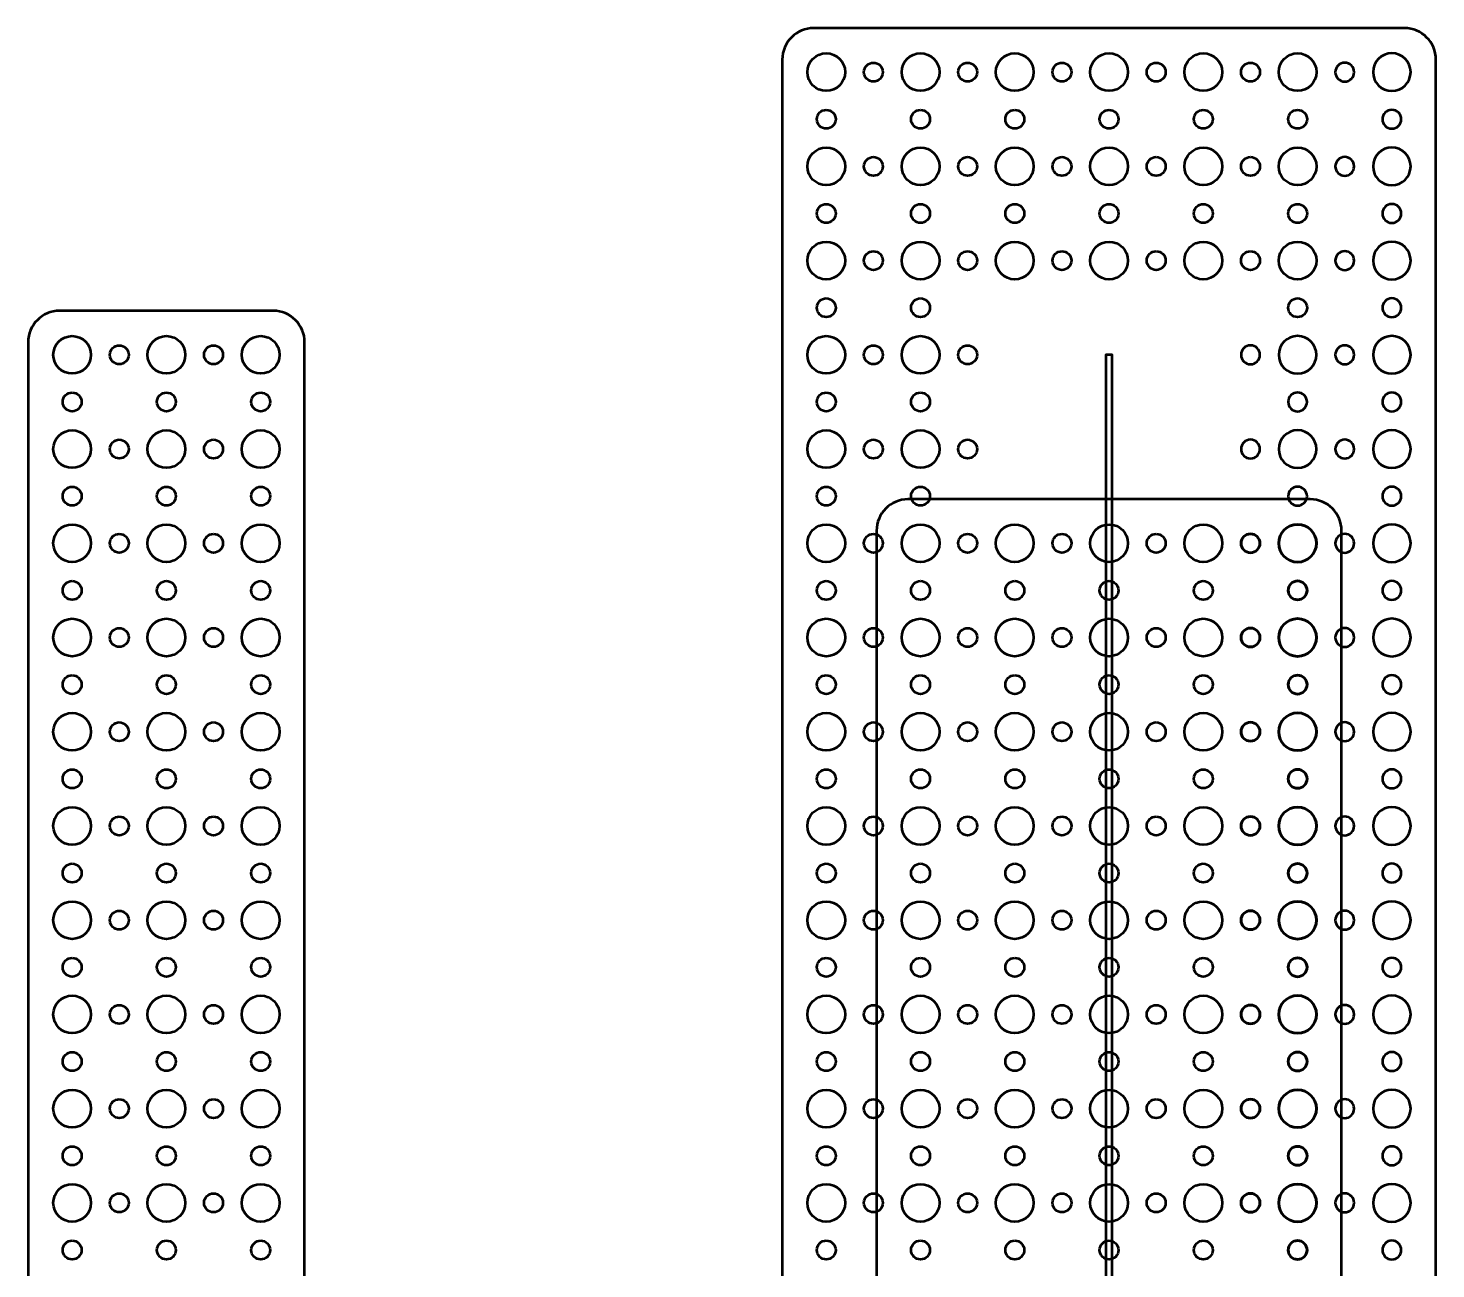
# Model space of a CAD drawing. Header units: centimetres. Extents: x -120 to 105, y -79 to 117.
# Drawn here: x -2.2 to 20.2, y -13.05 to 6.7 of the extents above; entities that cross this region are included whole.
import ezdxf

# ---------------------------------------------------------------- set-up
doc = ezdxf.new("R2010")
doc.units = ezdxf.units.CM
doc.header["$MEASUREMENT"] = 0
doc.layers.add('Layer 1', color=7, linetype='Continuous')

msp = doc.modelspace()

# ---------------------------------------------------------------- linework, layer by layer
at = {"layer": 'Layer 1', "lineweight": 53}
msp.add_lwpolyline([(14.95, -31.5001), (15.05, -31.5001), (15.05, 1.4999), (14.95, 1.4999), (14.95, -31.5001)], close=True, dxfattribs=at)
for centre, major_axis in [((10.50001, 5.99999), (0, 0.30001)), ((12.00001, 5.99999), (0, 0.30001)), ((13.50001, 5.99999), (0, 0.30001)), ((15.00001, 5.99999), (0, 0.30001)), ((16.50001, 5.99999), (0, 0.30001)), ((18.00001, 5.99999), (0, 0.30001)), ((11.25, 6), (0, 0.15)), ((12.75, 6), (0, 0.15)), ((14.25, 6), (0, 0.15)), ((15.75, 6), (0, 0.15)), ((17.25, 6), (0, 0.15)), ((10.5, 5.25), (0, 0.15)), ((12, 5.25), (0, 0.15)), ((13.5, 5.25), (0, 0.15)), ((15, 5.25), (0, 0.15)), ((16.5, 5.25), (0, 0.15)), ((18, 5.25), (0, 0.15)), ((10.50001, 4.49999), (0, 0.30001)), ((12.00001, 4.49999), (0, 0.30001)), ((13.50001, 4.49999), (0, 0.30001)), ((15.00001, 4.49999), (0, 0.30001)), ((16.50001, 4.49999), (0, 0.30001)), ((18.00001, 4.49999), (0, 0.30001)), ((11.25, 4.5), (0, 0.15)), ((12.75, 4.5), (0, 0.15)), ((14.25, 4.5), (0, 0.15)), ((15.75, 4.5), (0, 0.15)), ((17.25, 4.5), (0, 0.15)), ((10.5, 3.75), (0, 0.15)), ((12, 3.75), (0, 0.15)), ((13.5, 3.75), (0, 0.15)), ((15, 3.75), (0, 0.15)), ((16.5, 3.75), (0, 0.15)), ((18, 3.75), (0, 0.15)), ((10.50001, 2.99999), (0, 0.30001)), ((11.25, 3), (0, 0.15)), ((12.00001, 2.99999), (0, 0.30001)), ((12.75, 3), (0, 0.15)), ((13.50001, 2.99999), (0, 0.30001)), ((14.25, 3), (0, 0.15)), ((15.00001, 2.99999), (0, 0.30001)), ((15.75, 3), (0, 0.15)), ((16.50001, 2.99999), (0, 0.30001)), ((17.25, 3), (0, 0.15)), ((18.00001, 2.99999), (0, 0.30001)), ((10.5, 2.25), (0, 0.15)), ((12, 2.25), (0, 0.15)), ((18, 2.25), (0, 0.15)), ((-1.49999, 1.49999), (0, 0.30001)), ((0.00001, 1.49999), (0, 0.30001)), ((1.50001, 1.49999), (0, 0.30001)), ((10.50001, 1.49999), (0, 0.30001)), ((12.00001, 1.49999), (0, 0.30001)), ((-0.75, 1.5), (0, 0.15)), ((0.75, 1.5), (0, 0.15)), ((11.25, 1.5), (0, 0.15)), ((12.75, 1.5), (0, 0.15)), ((-1.5, 0.75), (0, 0.15)), ((0, 0.75), (0, 0.15)), ((1.5, 0.75), (0, 0.15)), ((10.5, 0.75), (0, 0.15)), ((12, 0.75), (0, 0.15)), ((-1.49999, -0.00001), (0, 0.30001)), ((0.00001, -0.00001), (0, 0.30001)), ((1.50001, -0.00001), (0, 0.30001)), ((10.50001, -0.00001), (0, 0.30001)), ((12.00001, -0.00001), (0, 0.30001)), ((-0.75, 0), (0, 0.15)), ((0.75, 0), (0, 0.15)), ((11.25, 0), (0, 0.15)), ((12.75, 0), (0, 0.15)), ((-1.5, -0.75), (0, 0.15)), ((0, -0.75), (0, 0.15)), ((1.5, -0.75), (0, 0.15)), ((10.5, -0.75), (0, 0.15)), ((12, -0.75), (0, 0.15)), ((-1.49999, -1.50001), (0, 0.30001)), ((0.00001, -1.50001), (0, 0.30001)), ((1.50001, -1.50001), (0, 0.30001)), ((10.50001, -1.50001), (0, 0.30001)), ((12.00001, -1.50001), (0, 0.30001)), ((-0.75, -1.5), (0, 0.15)), ((0.75, -1.5), (0, 0.15)), ((11.25, -1.5), (0, 0.15)), ((12.75, -1.5), (0, 0.15)), ((-1.5, -2.25), (0, 0.15)), ((0, -2.25), (0, 0.15)), ((1.5, -2.25), (0, 0.15)), ((10.5, -2.25), (0, 0.15)), ((12, -2.25), (0, 0.15)), ((-1.49999, -3.00001), (0, 0.30001)), ((-0.75, -3), (0, 0.15)), ((0.00001, -3.00001), (0, 0.30001)), ((0.75, -3), (0, 0.15)), ((1.50001, -3.00001), (0, 0.30001)), ((10.50001, -3.00001), (0, 0.30001)), ((11.25, -3), (0, 0.15)), ((12.00001, -3.00001), (0, 0.30001)), ((12.75, -3), (0, 0.15)), ((-1.5, -3.75), (0, 0.15)), ((0, -3.75), (0, 0.15)), ((1.5, -3.75), (0, 0.15)), ((10.5, -3.75), (0, 0.15)), ((12, -3.75), (0, 0.15)), ((-1.49999, -4.50001), (0, 0.30001)), ((0.00001, -4.50001), (0, 0.30001)), ((1.50001, -4.50001), (0, 0.30001)), ((10.50001, -4.50001), (0, 0.30001)), ((12.00001, -4.50001), (0, 0.30001)), ((-0.75, -4.5), (0, 0.15)), ((0.75, -4.5), (0, 0.15)), ((11.25, -4.5), (0, 0.15)), ((12.75, -4.5), (0, 0.15)), ((-1.5, -5.25), (0, 0.15)), ((0, -5.25), (0, 0.15)), ((1.5, -5.25), (0, 0.15)), ((10.5, -5.25), (0, 0.15)), ((12, -5.25), (0, 0.15)), ((-1.49999, -6.00001), (0, 0.30001)), ((0.00001, -6.00001), (0, 0.30001)), ((1.50001, -6.00001), (0, 0.30001)), ((10.50001, -6.00001), (0, 0.30001)), ((12.00001, -6.00001), (0, 0.30001)), ((-0.75, -6), (0, 0.15)), ((0.75, -6), (0, 0.15)), ((11.25, -6), (0, 0.15)), ((12.75, -6), (0, 0.15)), ((-1.5, -6.75), (0, 0.15)), ((0, -6.75), (0, 0.15)), ((1.5, -6.75), (0, 0.15)), ((10.5, -6.75), (0, 0.15)), ((12, -6.75), (0, 0.15)), ((-1.49999, -7.50001), (0, 0.30001)), ((-0.75, -7.5), (0, 0.15)), ((0.00001, -7.50001), (0, 0.30001)), ((0.75, -7.5), (0, 0.15)), ((1.50001, -7.50001), (0, 0.30001)), ((10.50001, -7.50001), (0, 0.30001)), ((11.25, -7.5), (0, 0.15)), ((12.00001, -7.50001), (0, 0.30001)), ((12.75, -7.5), (0, 0.15)), ((-1.5, -8.25), (0, 0.15)), ((0, -8.25), (0, 0.15)), ((1.5, -8.25), (0, 0.15)), ((10.5, -8.25), (0, 0.15)), ((12, -8.25), (0, 0.15)), ((-1.49999, -9.00001), (0, 0.30001)), ((0.00001, -9.00001), (0, 0.30001)), ((1.50001, -9.00001), (0, 0.30001)), ((10.50001, -9.00001), (0, 0.30001)), ((12.00001, -9.00001), (0, 0.30001)), ((-0.75, -9), (0, 0.15)), ((0.75, -9), (0, 0.15)), ((11.25, -9), (0, 0.15)), ((12.75, -9), (0, 0.15)), ((-1.5, -9.75), (0, 0.15)), ((0, -9.75), (0, 0.15)), ((1.5, -9.75), (0, 0.15)), ((10.5, -9.75), (0, 0.15)), ((12, -9.75), (0, 0.15)), ((-1.49999, -10.50001), (0, 0.30001)), ((0.00001, -10.50001), (0, 0.30001)), ((1.50001, -10.50001), (0, 0.30001)), ((10.50001, -10.50001), (0, 0.30001)), ((12.00001, -10.50001), (0, 0.30001)), ((-0.75, -10.5), (0, 0.15)), ((0.75, -10.5), (0, 0.15)), ((11.25, -10.5), (0, 0.15)), ((12.75, -10.5), (0, 0.15)), ((-1.5, -11.25), (0, 0.15)), ((0, -11.25), (0, 0.15)), ((1.5, -11.25), (0, 0.15)), ((10.5, -11.25), (0, 0.15)), ((12, -11.25), (0, 0.15)), ((-1.49999, -12.00001), (0, 0.30001)), ((-0.75, -12), (0, 0.15)), ((0.00001, -12.00001), (0, 0.30001)), ((0.75, -12), (0, 0.15)), ((1.50001, -12.00001), (0, 0.30001)), ((10.50001, -12.00001), (0, 0.30001)), ((11.25, -12), (0, 0.15)), ((12.00001, -12.00001), (0, 0.30001)), ((12.75, -12), (0, 0.15)), ((-1.5, -12.75), (0, 0.15)), ((0, -12.75), (0, 0.15)), ((1.5, -12.75), (0, 0.15)), ((10.5, -12.75), (0, 0.15)), ((12, -12.75), (0, 0.15))]:
    msp.add_ellipse(centre, major_axis=major_axis, ratio=1, dxfattribs=at)
at = {"layer": 'Layer 1', "color": 4, "lineweight": 53}
for centre, major_axis in [((12.00001, -1.50001), (0, 0.30001)), ((13.50001, -1.50001), (0, 0.30001)), ((15.00001, -1.50001), (0, 0.30001)), ((16.50001, -1.50001), (0, 0.30001)), ((18.00001, -1.50001), (0, 0.30001)), ((12.75, -1.5), (0, 0.15)), ((14.25, -1.5), (0, 0.15)), ((15.75, -1.5), (0, 0.15)), ((17.25, -1.5), (0, 0.15)), ((12, -2.25), (0, 0.15)), ((13.5, -2.25), (0, 0.15)), ((15, -2.25), (0, 0.15)), ((16.5, -2.25), (0, 0.15)), ((18, -2.25), (0, 0.15)), ((12.00001, -3.00001), (0, 0.30001)), ((12.75, -3), (0, 0.15)), ((13.50001, -3.00001), (0, 0.30001)), ((14.25, -3), (0, 0.15)), ((15.00001, -3.00001), (0, 0.30001)), ((15.75, -3), (0, 0.15)), ((16.50001, -3.00001), (0, 0.30001)), ((17.25, -3), (0, 0.15)), ((18.00001, -3.00001), (0, 0.30001)), ((12, -3.75), (0, 0.15)), ((13.5, -3.75), (0, 0.15)), ((15, -3.75), (0, 0.15)), ((16.5, -3.75), (0, 0.15)), ((18, -3.75), (0, 0.15)), ((12.00001, -4.50001), (0, 0.30001)), ((13.50001, -4.50001), (0, 0.30001)), ((15.00001, -4.50001), (0, 0.30001)), ((16.50001, -4.50001), (0, 0.30001)), ((18.00001, -4.50001), (0, 0.30001)), ((12.75, -4.5), (0, 0.15)), ((14.25, -4.5), (0, 0.15)), ((15.75, -4.5), (0, 0.15)), ((17.25, -4.5), (0, 0.15)), ((12, -5.25), (0, 0.15)), ((13.5, -5.25), (0, 0.15)), ((15, -5.25), (0, 0.15)), ((16.5, -5.25), (0, 0.15)), ((18, -5.25), (0, 0.15)), ((12.00001, -6.00001), (0, 0.30001)), ((13.50001, -6.00001), (0, 0.30001)), ((15.00001, -6.00001), (0, 0.30001)), ((16.50001, -6.00001), (0, 0.30001)), ((18.00001, -6.00001), (0, 0.30001)), ((12.75, -6), (0, 0.15)), ((14.25, -6), (0, 0.15)), ((15.75, -6), (0, 0.15)), ((17.25, -6), (0, 0.15)), ((12, -6.75), (0, 0.15)), ((13.5, -6.75), (0, 0.15)), ((15, -6.75), (0, 0.15)), ((16.5, -6.75), (0, 0.15)), ((18, -6.75), (0, 0.15)), ((12.00001, -7.50001), (0, 0.30001)), ((12.75, -7.5), (0, 0.15)), ((13.50001, -7.50001), (0, 0.30001)), ((14.25, -7.5), (0, 0.15)), ((15.00001, -7.50001), (0, 0.30001)), ((15.75, -7.5), (0, 0.15)), ((16.50001, -7.50001), (0, 0.30001)), ((17.25, -7.5), (0, 0.15)), ((18.00001, -7.50001), (0, 0.30001)), ((12, -8.25), (0, 0.15)), ((13.5, -8.25), (0, 0.15)), ((15, -8.25), (0, 0.15)), ((16.5, -8.25), (0, 0.15)), ((18, -8.25), (0, 0.15)), ((12.00001, -9.00001), (0, 0.30001)), ((13.50001, -9.00001), (0, 0.30001)), ((15.00001, -9.00001), (0, 0.30001)), ((16.50001, -9.00001), (0, 0.30001)), ((18.00001, -9.00001), (0, 0.30001)), ((12.75, -9), (0, 0.15)), ((14.25, -9), (0, 0.15)), ((15.75, -9), (0, 0.15)), ((17.25, -9), (0, 0.15)), ((12, -9.75), (0, 0.15)), ((13.5, -9.75), (0, 0.15)), ((15, -9.75), (0, 0.15)), ((16.5, -9.75), (0, 0.15)), ((18, -9.75), (0, 0.15)), ((12.00001, -10.50001), (0, 0.30001)), ((13.50001, -10.50001), (0, 0.30001)), ((15.00001, -10.50001), (0, 0.30001)), ((16.50001, -10.50001), (0, 0.30001)), ((18.00001, -10.50001), (0, 0.30001)), ((12.75, -10.5), (0, 0.15)), ((14.25, -10.5), (0, 0.15)), ((15.75, -10.5), (0, 0.15)), ((17.25, -10.5), (0, 0.15)), ((12, -11.25), (0, 0.15)), ((13.5, -11.25), (0, 0.15)), ((15, -11.25), (0, 0.15)), ((16.5, -11.25), (0, 0.15)), ((18, -11.25), (0, 0.15)), ((12.00001, -12.00001), (0, 0.30001)), ((12.75, -12), (0, 0.15)), ((13.50001, -12.00001), (0, 0.30001)), ((14.25, -12), (0, 0.15)), ((15.00001, -12.00001), (0, 0.30001)), ((15.75, -12), (0, 0.15)), ((16.50001, -12.00001), (0, 0.30001)), ((17.25, -12), (0, 0.15)), ((18.00001, -12.00001), (0, 0.30001)), ((12, -12.75), (0, 0.15)), ((13.5, -12.75), (0, 0.15)), ((15, -12.75), (0, 0.15)), ((16.5, -12.75), (0, 0.15)), ((18, -12.75), (0, 0.15))]:
    msp.add_ellipse(centre, major_axis=major_axis, ratio=1, dxfattribs=at)
at = {"layer": 'Layer 1', "lineweight": 53}
for points, knots in [([(9.8, -33.2), (9.8, -33.2), (9.8, 6.2), (9.8, 6.2), (9.8, 6.2), (9.8, 6.47614), (10.02386, 6.7), (10.3, 6.7), (10.3, 6.7), (10.3, 6.7), (19.7, 6.7), (19.7, 6.7), (19.7, 6.7), (19.97614, 6.7), (20.2, 6.47614), (20.2, 6.2), (20.2, 6.2), (20.2, 6.2), (20.2, -33.2), (20.2, -33.2), (20.2, -33.2), (20.2, -33.47614), (19.97614, -33.7), (19.7, -33.7), (19.7, -33.7), (19.7, -33.7), (10.3, -33.7), (10.3, -33.7), (10.3, -33.7), (10.02386, -33.7), (9.8, -33.47614), (9.8, -33.2)], [0, 0, 0, 0, 0.11111111, 0.11111111, 0.11111111, 0.11111111, 0.22222222, 0.22222222, 0.22222222, 0.22222222, 0.33333333, 0.33333333, 0.33333333, 0.33333333, 0.44444444, 0.44444444, 0.44444444, 0.44444444, 0.55555556, 0.55555556, 0.55555556, 0.55555556, 0.66666667, 0.66666667, 0.66666667, 0.66666667, 0.77777778, 0.77777778, 0.77777778, 0.77777778, 1, 1, 1, 1]), ([(19.5, 5.7), (19.33431, 5.7), (19.2, 5.83431), (19.2, 6), (19.2, 6), (19.2, 6.16569), (19.33431, 6.3), (19.5, 6.3), (19.5, 6.3), (19.66569, 6.3), (19.8, 6.16569), (19.8, 6), (19.8, 6), (19.8, 5.83431), (19.66569, 5.7), (19.5, 5.7)], [0, 0, 0, 0, 0.2, 0.2, 0.2, 0.2, 0.4, 0.4, 0.4, 0.4, 0.6, 0.6, 0.6, 0.6, 1, 1, 1, 1]), ([(18.75, 5.85), (18.66716, 5.85), (18.6, 5.91716), (18.6, 6), (18.6, 6), (18.6, 6.08284), (18.66716, 6.15), (18.75, 6.15), (18.75, 6.15), (18.83284, 6.15), (18.9, 6.08284), (18.9, 6), (18.9, 6), (18.9, 5.91716), (18.83284, 5.85), (18.75, 5.85)], [0, 0, 0, 0, 0.2, 0.2, 0.2, 0.2, 0.4, 0.4, 0.4, 0.4, 0.6, 0.6, 0.6, 0.6, 1, 1, 1, 1]), ([(19.5, 5.1), (19.41716, 5.1), (19.35, 5.16716), (19.35, 5.25), (19.35, 5.25), (19.35, 5.33284), (19.41716, 5.4), (19.5, 5.4), (19.5, 5.4), (19.58284, 5.4), (19.65, 5.33284), (19.65, 5.25), (19.65, 5.25), (19.65, 5.16716), (19.58284, 5.1), (19.5, 5.1)], [0, 0, 0, 0, 0.2, 0.2, 0.2, 0.2, 0.4, 0.4, 0.4, 0.4, 0.6, 0.6, 0.6, 0.6, 1, 1, 1, 1]), ([(19.5, 4.2), (19.33431, 4.2), (19.2, 4.33431), (19.2, 4.5), (19.2, 4.5), (19.2, 4.66569), (19.33431, 4.8), (19.5, 4.8), (19.5, 4.8), (19.66569, 4.8), (19.8, 4.66569), (19.8, 4.5), (19.8, 4.5), (19.8, 4.33431), (19.66569, 4.2), (19.5, 4.2)], [0, 0, 0, 0, 0.2, 0.2, 0.2, 0.2, 0.4, 0.4, 0.4, 0.4, 0.6, 0.6, 0.6, 0.6, 1, 1, 1, 1]), ([(18.75, 4.35), (18.66716, 4.35), (18.6, 4.41716), (18.6, 4.5), (18.6, 4.5), (18.6, 4.58284), (18.66716, 4.65), (18.75, 4.65), (18.75, 4.65), (18.83284, 4.65), (18.9, 4.58284), (18.9, 4.5), (18.9, 4.5), (18.9, 4.41716), (18.83284, 4.35), (18.75, 4.35)], [0, 0, 0, 0, 0.2, 0.2, 0.2, 0.2, 0.4, 0.4, 0.4, 0.4, 0.6, 0.6, 0.6, 0.6, 1, 1, 1, 1]), ([(19.5, 3.6), (19.41716, 3.6), (19.35, 3.66716), (19.35, 3.75), (19.35, 3.75), (19.35, 3.83284), (19.41716, 3.9), (19.5, 3.9), (19.5, 3.9), (19.58284, 3.9), (19.65, 3.83284), (19.65, 3.75), (19.65, 3.75), (19.65, 3.66716), (19.58284, 3.6), (19.5, 3.6)], [0, 0, 0, 0, 0.2, 0.2, 0.2, 0.2, 0.4, 0.4, 0.4, 0.4, 0.6, 0.6, 0.6, 0.6, 1, 1, 1, 1]), ([(18.75, 2.85), (18.66716, 2.85), (18.6, 2.91716), (18.6, 3), (18.6, 3), (18.6, 3.08284), (18.66716, 3.15), (18.75, 3.15), (18.75, 3.15), (18.83284, 3.15), (18.9, 3.08284), (18.9, 3), (18.9, 3), (18.9, 2.91716), (18.83284, 2.85), (18.75, 2.85)], [0, 0, 0, 0, 0.2, 0.2, 0.2, 0.2, 0.4, 0.4, 0.4, 0.4, 0.6, 0.6, 0.6, 0.6, 1, 1, 1, 1]), ([(19.5, 2.7), (19.33431, 2.7), (19.2, 2.83431), (19.2, 3), (19.2, 3), (19.2, 3.16569), (19.33431, 3.3), (19.5, 3.3), (19.5, 3.3), (19.66569, 3.3), (19.8, 3.16569), (19.8, 3), (19.8, 3), (19.8, 2.83431), (19.66569, 2.7), (19.5, 2.7)], [0, 0, 0, 0, 0.2, 0.2, 0.2, 0.2, 0.4, 0.4, 0.4, 0.4, 0.6, 0.6, 0.6, 0.6, 1, 1, 1, 1]), ([(19.5, 2.1), (19.41716, 2.1), (19.35, 2.16716), (19.35, 2.25), (19.35, 2.25), (19.35, 2.33284), (19.41716, 2.4), (19.5, 2.4), (19.5, 2.4), (19.58284, 2.4), (19.65, 2.33284), (19.65, 2.25), (19.65, 2.25), (19.65, 2.16716), (19.58284, 2.1), (19.5, 2.1)], [0, 0, 0, 0, 0.2, 0.2, 0.2, 0.2, 0.4, 0.4, 0.4, 0.4, 0.6, 0.6, 0.6, 0.6, 1, 1, 1, 1]), ([(-2.2, -31.7), (-2.2, -31.7), (-2.2, 1.7), (-2.2, 1.7), (-2.2, 1.7), (-2.2, 1.97614), (-1.97614, 2.2), (-1.7, 2.2), (-1.7, 2.2), (-1.7, 2.2), (1.7, 2.2), (1.7, 2.2), (1.7, 2.2), (1.97614, 2.2), (2.2, 1.97614), (2.2, 1.7), (2.2, 1.7), (2.2, 1.7), (2.2, -31.7), (2.2, -31.7), (2.2, -31.7), (2.2, -31.97614), (1.97614, -32.2), (1.7, -32.2), (1.7, -32.2), (1.7, -32.2), (-1.7, -32.2), (-1.7, -32.2), (-1.7, -32.2), (-1.97614, -32.2), (-2.2, -31.97614), (-2.2, -31.7)], [0, 0, 0, 0, 0.11111111, 0.11111111, 0.11111111, 0.11111111, 0.22222222, 0.22222222, 0.22222222, 0.22222222, 0.33333333, 0.33333333, 0.33333333, 0.33333333, 0.44444444, 0.44444444, 0.44444444, 0.44444444, 0.55555556, 0.55555556, 0.55555556, 0.55555556, 0.66666667, 0.66666667, 0.66666667, 0.66666667, 0.77777778, 0.77777778, 0.77777778, 0.77777778, 1, 1, 1, 1]), ([(18, 1.2), (17.83431, 1.2), (17.7, 1.33431), (17.7, 1.5), (17.7, 1.5), (17.7, 1.66569), (17.83431, 1.8), (18, 1.8), (18, 1.8), (18.16569, 1.8), (18.3, 1.66569), (18.3, 1.5), (18.3, 1.5), (18.3, 1.33431), (18.16569, 1.2), (18, 1.2)], [0, 0, 0, 0, 0.2, 0.2, 0.2, 0.2, 0.4, 0.4, 0.4, 0.4, 0.6, 0.6, 0.6, 0.6, 1, 1, 1, 1]), ([(19.5, 1.2), (19.33431, 1.2), (19.2, 1.33431), (19.2, 1.5), (19.2, 1.5), (19.2, 1.66569), (19.33431, 1.8), (19.5, 1.8), (19.5, 1.8), (19.66569, 1.8), (19.8, 1.66569), (19.8, 1.5), (19.8, 1.5), (19.8, 1.33431), (19.66569, 1.2), (19.5, 1.2)], [0, 0, 0, 0, 0.2, 0.2, 0.2, 0.2, 0.4, 0.4, 0.4, 0.4, 0.6, 0.6, 0.6, 0.6, 1, 1, 1, 1]), ([(17.25, 1.35), (17.16716, 1.35), (17.1, 1.41716), (17.1, 1.5), (17.1, 1.5), (17.1, 1.58284), (17.16716, 1.65), (17.25, 1.65), (17.25, 1.65), (17.33284, 1.65), (17.4, 1.58284), (17.4, 1.5), (17.4, 1.5), (17.4, 1.41716), (17.33284, 1.35), (17.25, 1.35)], [0, 0, 0, 0, 0.2, 0.2, 0.2, 0.2, 0.4, 0.4, 0.4, 0.4, 0.6, 0.6, 0.6, 0.6, 1, 1, 1, 1]), ([(18.75, 1.35), (18.66716, 1.35), (18.6, 1.41716), (18.6, 1.5), (18.6, 1.5), (18.6, 1.58284), (18.66716, 1.65), (18.75, 1.65), (18.75, 1.65), (18.83284, 1.65), (18.9, 1.58284), (18.9, 1.5), (18.9, 1.5), (18.9, 1.41716), (18.83284, 1.35), (18.75, 1.35)], [0, 0, 0, 0, 0.2, 0.2, 0.2, 0.2, 0.4, 0.4, 0.4, 0.4, 0.6, 0.6, 0.6, 0.6, 1, 1, 1, 1]), ([(18, 0.6), (17.91716, 0.6), (17.85, 0.66716), (17.85, 0.75), (17.85, 0.75), (17.85, 0.83284), (17.91716, 0.9), (18, 0.9), (18, 0.9), (18.08284, 0.9), (18.15, 0.83284), (18.15, 0.75), (18.15, 0.75), (18.15, 0.66716), (18.08284, 0.6), (18, 0.6)], [0, 0, 0, 0, 0.2, 0.2, 0.2, 0.2, 0.4, 0.4, 0.4, 0.4, 0.6, 0.6, 0.6, 0.6, 1, 1, 1, 1]), ([(19.5, 0.6), (19.41716, 0.6), (19.35, 0.66716), (19.35, 0.75), (19.35, 0.75), (19.35, 0.83284), (19.41716, 0.9), (19.5, 0.9), (19.5, 0.9), (19.58284, 0.9), (19.65, 0.83284), (19.65, 0.75), (19.65, 0.75), (19.65, 0.66716), (19.58284, 0.6), (19.5, 0.6)], [0, 0, 0, 0, 0.2, 0.2, 0.2, 0.2, 0.4, 0.4, 0.4, 0.4, 0.6, 0.6, 0.6, 0.6, 1, 1, 1, 1]), ([(18, -0.3), (17.83431, -0.3), (17.7, -0.16569), (17.7, 0), (17.7, 0), (17.7, 0.16569), (17.83431, 0.3), (18, 0.3), (18, 0.3), (18.16569, 0.3), (18.3, 0.16569), (18.3, 0), (18.3, 0), (18.3, -0.16569), (18.16569, -0.3), (18, -0.3)], [0, 0, 0, 0, 0.2, 0.2, 0.2, 0.2, 0.4, 0.4, 0.4, 0.4, 0.6, 0.6, 0.6, 0.6, 1, 1, 1, 1]), ([(19.5, -0.3), (19.33431, -0.3), (19.2, -0.16569), (19.2, 0), (19.2, 0), (19.2, 0.16569), (19.33431, 0.3), (19.5, 0.3), (19.5, 0.3), (19.66569, 0.3), (19.8, 0.16569), (19.8, 0), (19.8, 0), (19.8, -0.16569), (19.66569, -0.3), (19.5, -0.3)], [0, 0, 0, 0, 0.2, 0.2, 0.2, 0.2, 0.4, 0.4, 0.4, 0.4, 0.6, 0.6, 0.6, 0.6, 1, 1, 1, 1]), ([(17.25, -0.15), (17.16716, -0.15), (17.1, -0.08284), (17.1, 0), (17.1, 0), (17.1, 0.08284), (17.16716, 0.15), (17.25, 0.15), (17.25, 0.15), (17.33284, 0.15), (17.4, 0.08284), (17.4, 0), (17.4, 0), (17.4, -0.08284), (17.33284, -0.15), (17.25, -0.15)], [0, 0, 0, 0, 0.2, 0.2, 0.2, 0.2, 0.4, 0.4, 0.4, 0.4, 0.6, 0.6, 0.6, 0.6, 1, 1, 1, 1]), ([(18.75, -0.15), (18.66716, -0.15), (18.6, -0.08284), (18.6, 0), (18.6, 0), (18.6, 0.08284), (18.66716, 0.15), (18.75, 0.15), (18.75, 0.15), (18.83284, 0.15), (18.9, 0.08284), (18.9, 0), (18.9, 0), (18.9, -0.08284), (18.83284, -0.15), (18.75, -0.15)], [0, 0, 0, 0, 0.2, 0.2, 0.2, 0.2, 0.4, 0.4, 0.4, 0.4, 0.6, 0.6, 0.6, 0.6, 1, 1, 1, 1]), ([(18, -0.9), (17.91716, -0.9), (17.85, -0.83284), (17.85, -0.75), (17.85, -0.75), (17.85, -0.66716), (17.91716, -0.6), (18, -0.6), (18, -0.6), (18.08284, -0.6), (18.15, -0.66716), (18.15, -0.75), (18.15, -0.75), (18.15, -0.83284), (18.08284, -0.9), (18, -0.9)], [0, 0, 0, 0, 0.2, 0.2, 0.2, 0.2, 0.4, 0.4, 0.4, 0.4, 0.6, 0.6, 0.6, 0.6, 1, 1, 1, 1]), ([(19.5, -0.9), (19.41716, -0.9), (19.35, -0.83284), (19.35, -0.75), (19.35, -0.75), (19.35, -0.66716), (19.41716, -0.6), (19.5, -0.6), (19.5, -0.6), (19.58284, -0.6), (19.65, -0.66716), (19.65, -0.75), (19.65, -0.75), (19.65, -0.83284), (19.58284, -0.9), (19.5, -0.9)], [0, 0, 0, 0, 0.2, 0.2, 0.2, 0.2, 0.4, 0.4, 0.4, 0.4, 0.6, 0.6, 0.6, 0.6, 1, 1, 1, 1]), ([(18, -1.8), (17.83431, -1.8), (17.7, -1.66569), (17.7, -1.5), (17.7, -1.5), (17.7, -1.33431), (17.83431, -1.2), (18, -1.2), (18, -1.2), (18.16569, -1.2), (18.3, -1.33431), (18.3, -1.5), (18.3, -1.5), (18.3, -1.66569), (18.16569, -1.8), (18, -1.8)], [0, 0, 0, 0, 0.2, 0.2, 0.2, 0.2, 0.4, 0.4, 0.4, 0.4, 0.6, 0.6, 0.6, 0.6, 1, 1, 1, 1]), ([(19.5, -1.8), (19.33431, -1.8), (19.2, -1.66569), (19.2, -1.5), (19.2, -1.5), (19.2, -1.33431), (19.33431, -1.2), (19.5, -1.2), (19.5, -1.2), (19.66569, -1.2), (19.8, -1.33431), (19.8, -1.5), (19.8, -1.5), (19.8, -1.66569), (19.66569, -1.8), (19.5, -1.8)], [0, 0, 0, 0, 0.2, 0.2, 0.2, 0.2, 0.4, 0.4, 0.4, 0.4, 0.6, 0.6, 0.6, 0.6, 1, 1, 1, 1]), ([(17.25, -1.65), (17.16716, -1.65), (17.1, -1.58284), (17.1, -1.5), (17.1, -1.5), (17.1, -1.41716), (17.16716, -1.35), (17.25, -1.35), (17.25, -1.35), (17.33284, -1.35), (17.4, -1.41716), (17.4, -1.5), (17.4, -1.5), (17.4, -1.58284), (17.33284, -1.65), (17.25, -1.65)], [0, 0, 0, 0, 0.2, 0.2, 0.2, 0.2, 0.4, 0.4, 0.4, 0.4, 0.6, 0.6, 0.6, 0.6, 1, 1, 1, 1]), ([(18.75, -1.65), (18.66716, -1.65), (18.6, -1.58284), (18.6, -1.5), (18.6, -1.5), (18.6, -1.41716), (18.66716, -1.35), (18.75, -1.35), (18.75, -1.35), (18.83284, -1.35), (18.9, -1.41716), (18.9, -1.5), (18.9, -1.5), (18.9, -1.58284), (18.83284, -1.65), (18.75, -1.65)], [0, 0, 0, 0, 0.2, 0.2, 0.2, 0.2, 0.4, 0.4, 0.4, 0.4, 0.6, 0.6, 0.6, 0.6, 1, 1, 1, 1]), ([(18, -2.4), (17.91716, -2.4), (17.85, -2.33284), (17.85, -2.25), (17.85, -2.25), (17.85, -2.16716), (17.91716, -2.1), (18, -2.1), (18, -2.1), (18.08284, -2.1), (18.15, -2.16716), (18.15, -2.25), (18.15, -2.25), (18.15, -2.33284), (18.08284, -2.4), (18, -2.4)], [0, 0, 0, 0, 0.2, 0.2, 0.2, 0.2, 0.4, 0.4, 0.4, 0.4, 0.6, 0.6, 0.6, 0.6, 1, 1, 1, 1]), ([(19.5, -2.4), (19.41716, -2.4), (19.35, -2.33284), (19.35, -2.25), (19.35, -2.25), (19.35, -2.16716), (19.41716, -2.1), (19.5, -2.1), (19.5, -2.1), (19.58284, -2.1), (19.65, -2.16716), (19.65, -2.25), (19.65, -2.25), (19.65, -2.33284), (19.58284, -2.4), (19.5, -2.4)], [0, 0, 0, 0, 0.2, 0.2, 0.2, 0.2, 0.4, 0.4, 0.4, 0.4, 0.6, 0.6, 0.6, 0.6, 1, 1, 1, 1]), ([(17.25, -3.15), (17.16716, -3.15), (17.1, -3.08284), (17.1, -3), (17.1, -3), (17.1, -2.91716), (17.16716, -2.85), (17.25, -2.85), (17.25, -2.85), (17.33284, -2.85), (17.4, -2.91716), (17.4, -3), (17.4, -3), (17.4, -3.08284), (17.33284, -3.15), (17.25, -3.15)], [0, 0, 0, 0, 0.2, 0.2, 0.2, 0.2, 0.4, 0.4, 0.4, 0.4, 0.6, 0.6, 0.6, 0.6, 1, 1, 1, 1]), ([(18, -3.3), (17.83431, -3.3), (17.7, -3.16569), (17.7, -3), (17.7, -3), (17.7, -2.83431), (17.83431, -2.7), (18, -2.7), (18, -2.7), (18.16569, -2.7), (18.3, -2.83431), (18.3, -3), (18.3, -3), (18.3, -3.16569), (18.16569, -3.3), (18, -3.3)], [0, 0, 0, 0, 0.2, 0.2, 0.2, 0.2, 0.4, 0.4, 0.4, 0.4, 0.6, 0.6, 0.6, 0.6, 1, 1, 1, 1]), ([(18.75, -3.15), (18.66716, -3.15), (18.6, -3.08284), (18.6, -3), (18.6, -3), (18.6, -2.91716), (18.66716, -2.85), (18.75, -2.85), (18.75, -2.85), (18.83284, -2.85), (18.9, -2.91716), (18.9, -3), (18.9, -3), (18.9, -3.08284), (18.83284, -3.15), (18.75, -3.15)], [0, 0, 0, 0, 0.2, 0.2, 0.2, 0.2, 0.4, 0.4, 0.4, 0.4, 0.6, 0.6, 0.6, 0.6, 1, 1, 1, 1]), ([(19.5, -3.3), (19.33431, -3.3), (19.2, -3.16569), (19.2, -3), (19.2, -3), (19.2, -2.83431), (19.33431, -2.7), (19.5, -2.7), (19.5, -2.7), (19.66569, -2.7), (19.8, -2.83431), (19.8, -3), (19.8, -3), (19.8, -3.16569), (19.66569, -3.3), (19.5, -3.3)], [0, 0, 0, 0, 0.2, 0.2, 0.2, 0.2, 0.4, 0.4, 0.4, 0.4, 0.6, 0.6, 0.6, 0.6, 1, 1, 1, 1]), ([(18, -3.9), (17.91716, -3.9), (17.85, -3.83284), (17.85, -3.75), (17.85, -3.75), (17.85, -3.66716), (17.91716, -3.6), (18, -3.6), (18, -3.6), (18.08284, -3.6), (18.15, -3.66716), (18.15, -3.75), (18.15, -3.75), (18.15, -3.83284), (18.08284, -3.9), (18, -3.9)], [0, 0, 0, 0, 0.2, 0.2, 0.2, 0.2, 0.4, 0.4, 0.4, 0.4, 0.6, 0.6, 0.6, 0.6, 1, 1, 1, 1]), ([(19.5, -3.9), (19.41716, -3.9), (19.35, -3.83284), (19.35, -3.75), (19.35, -3.75), (19.35, -3.66716), (19.41716, -3.6), (19.5, -3.6), (19.5, -3.6), (19.58284, -3.6), (19.65, -3.66716), (19.65, -3.75), (19.65, -3.75), (19.65, -3.83284), (19.58284, -3.9), (19.5, -3.9)], [0, 0, 0, 0, 0.2, 0.2, 0.2, 0.2, 0.4, 0.4, 0.4, 0.4, 0.6, 0.6, 0.6, 0.6, 1, 1, 1, 1]), ([(18, -4.8), (17.83431, -4.8), (17.7, -4.66569), (17.7, -4.5), (17.7, -4.5), (17.7, -4.33431), (17.83431, -4.2), (18, -4.2), (18, -4.2), (18.16569, -4.2), (18.3, -4.33431), (18.3, -4.5), (18.3, -4.5), (18.3, -4.66569), (18.16569, -4.8), (18, -4.8)], [0, 0, 0, 0, 0.2, 0.2, 0.2, 0.2, 0.4, 0.4, 0.4, 0.4, 0.6, 0.6, 0.6, 0.6, 1, 1, 1, 1]), ([(19.5, -4.8), (19.33431, -4.8), (19.2, -4.66569), (19.2, -4.5), (19.2, -4.5), (19.2, -4.33431), (19.33431, -4.2), (19.5, -4.2), (19.5, -4.2), (19.66569, -4.2), (19.8, -4.33431), (19.8, -4.5), (19.8, -4.5), (19.8, -4.66569), (19.66569, -4.8), (19.5, -4.8)], [0, 0, 0, 0, 0.2, 0.2, 0.2, 0.2, 0.4, 0.4, 0.4, 0.4, 0.6, 0.6, 0.6, 0.6, 1, 1, 1, 1]), ([(17.25, -4.65), (17.16716, -4.65), (17.1, -4.58284), (17.1, -4.5), (17.1, -4.5), (17.1, -4.41716), (17.16716, -4.35), (17.25, -4.35), (17.25, -4.35), (17.33284, -4.35), (17.4, -4.41716), (17.4, -4.5), (17.4, -4.5), (17.4, -4.58284), (17.33284, -4.65), (17.25, -4.65)], [0, 0, 0, 0, 0.2, 0.2, 0.2, 0.2, 0.4, 0.4, 0.4, 0.4, 0.6, 0.6, 0.6, 0.6, 1, 1, 1, 1]), ([(18.75, -4.65), (18.66716, -4.65), (18.6, -4.58284), (18.6, -4.5), (18.6, -4.5), (18.6, -4.41716), (18.66716, -4.35), (18.75, -4.35), (18.75, -4.35), (18.83284, -4.35), (18.9, -4.41716), (18.9, -4.5), (18.9, -4.5), (18.9, -4.58284), (18.83284, -4.65), (18.75, -4.65)], [0, 0, 0, 0, 0.2, 0.2, 0.2, 0.2, 0.4, 0.4, 0.4, 0.4, 0.6, 0.6, 0.6, 0.6, 1, 1, 1, 1]), ([(18, -5.4), (17.91716, -5.4), (17.85, -5.33284), (17.85, -5.25), (17.85, -5.25), (17.85, -5.16716), (17.91716, -5.1), (18, -5.1), (18, -5.1), (18.08284, -5.1), (18.15, -5.16716), (18.15, -5.25), (18.15, -5.25), (18.15, -5.33284), (18.08284, -5.4), (18, -5.4)], [0, 0, 0, 0, 0.2, 0.2, 0.2, 0.2, 0.4, 0.4, 0.4, 0.4, 0.6, 0.6, 0.6, 0.6, 1, 1, 1, 1]), ([(19.5, -5.4), (19.41716, -5.4), (19.35, -5.33284), (19.35, -5.25), (19.35, -5.25), (19.35, -5.16716), (19.41716, -5.1), (19.5, -5.1), (19.5, -5.1), (19.58284, -5.1), (19.65, -5.16716), (19.65, -5.25), (19.65, -5.25), (19.65, -5.33284), (19.58284, -5.4), (19.5, -5.4)], [0, 0, 0, 0, 0.2, 0.2, 0.2, 0.2, 0.4, 0.4, 0.4, 0.4, 0.6, 0.6, 0.6, 0.6, 1, 1, 1, 1]), ([(18, -6.3), (17.83431, -6.3), (17.7, -6.16569), (17.7, -6), (17.7, -6), (17.7, -5.83431), (17.83431, -5.7), (18, -5.7), (18, -5.7), (18.16569, -5.7), (18.3, -5.83431), (18.3, -6), (18.3, -6), (18.3, -6.16569), (18.16569, -6.3), (18, -6.3)], [0, 0, 0, 0, 0.2, 0.2, 0.2, 0.2, 0.4, 0.4, 0.4, 0.4, 0.6, 0.6, 0.6, 0.6, 1, 1, 1, 1]), ([(19.5, -6.3), (19.33431, -6.3), (19.2, -6.16569), (19.2, -6), (19.2, -6), (19.2, -5.83431), (19.33431, -5.7), (19.5, -5.7), (19.5, -5.7), (19.66569, -5.7), (19.8, -5.83431), (19.8, -6), (19.8, -6), (19.8, -6.16569), (19.66569, -6.3), (19.5, -6.3)], [0, 0, 0, 0, 0.2, 0.2, 0.2, 0.2, 0.4, 0.4, 0.4, 0.4, 0.6, 0.6, 0.6, 0.6, 1, 1, 1, 1]), ([(17.25, -6.15), (17.16716, -6.15), (17.1, -6.08284), (17.1, -6), (17.1, -6), (17.1, -5.91716), (17.16716, -5.85), (17.25, -5.85), (17.25, -5.85), (17.33284, -5.85), (17.4, -5.91716), (17.4, -6), (17.4, -6), (17.4, -6.08284), (17.33284, -6.15), (17.25, -6.15)], [0, 0, 0, 0, 0.2, 0.2, 0.2, 0.2, 0.4, 0.4, 0.4, 0.4, 0.6, 0.6, 0.6, 0.6, 1, 1, 1, 1]), ([(18.75, -6.15), (18.66716, -6.15), (18.6, -6.08284), (18.6, -6), (18.6, -6), (18.6, -5.91716), (18.66716, -5.85), (18.75, -5.85), (18.75, -5.85), (18.83284, -5.85), (18.9, -5.91716), (18.9, -6), (18.9, -6), (18.9, -6.08284), (18.83284, -6.15), (18.75, -6.15)], [0, 0, 0, 0, 0.2, 0.2, 0.2, 0.2, 0.4, 0.4, 0.4, 0.4, 0.6, 0.6, 0.6, 0.6, 1, 1, 1, 1]), ([(18, -6.9), (17.91716, -6.9), (17.85, -6.83284), (17.85, -6.75), (17.85, -6.75), (17.85, -6.66716), (17.91716, -6.6), (18, -6.6), (18, -6.6), (18.08284, -6.6), (18.15, -6.66716), (18.15, -6.75), (18.15, -6.75), (18.15, -6.83284), (18.08284, -6.9), (18, -6.9)], [0, 0, 0, 0, 0.2, 0.2, 0.2, 0.2, 0.4, 0.4, 0.4, 0.4, 0.6, 0.6, 0.6, 0.6, 1, 1, 1, 1]), ([(19.5, -6.9), (19.41716, -6.9), (19.35, -6.83284), (19.35, -6.75), (19.35, -6.75), (19.35, -6.66716), (19.41716, -6.6), (19.5, -6.6), (19.5, -6.6), (19.58284, -6.6), (19.65, -6.66716), (19.65, -6.75), (19.65, -6.75), (19.65, -6.83284), (19.58284, -6.9), (19.5, -6.9)], [0, 0, 0, 0, 0.2, 0.2, 0.2, 0.2, 0.4, 0.4, 0.4, 0.4, 0.6, 0.6, 0.6, 0.6, 1, 1, 1, 1]), ([(17.25, -7.65), (17.16716, -7.65), (17.1, -7.58284), (17.1, -7.5), (17.1, -7.5), (17.1, -7.41716), (17.16716, -7.35), (17.25, -7.35), (17.25, -7.35), (17.33284, -7.35), (17.4, -7.41716), (17.4, -7.5), (17.4, -7.5), (17.4, -7.58284), (17.33284, -7.65), (17.25, -7.65)], [0, 0, 0, 0, 0.2, 0.2, 0.2, 0.2, 0.4, 0.4, 0.4, 0.4, 0.6, 0.6, 0.6, 0.6, 1, 1, 1, 1]), ([(18, -7.8), (17.83431, -7.8), (17.7, -7.66569), (17.7, -7.5), (17.7, -7.5), (17.7, -7.33431), (17.83431, -7.2), (18, -7.2), (18, -7.2), (18.16569, -7.2), (18.3, -7.33431), (18.3, -7.5), (18.3, -7.5), (18.3, -7.66569), (18.16569, -7.8), (18, -7.8)], [0, 0, 0, 0, 0.2, 0.2, 0.2, 0.2, 0.4, 0.4, 0.4, 0.4, 0.6, 0.6, 0.6, 0.6, 1, 1, 1, 1]), ([(18.75, -7.65), (18.66716, -7.65), (18.6, -7.58284), (18.6, -7.5), (18.6, -7.5), (18.6, -7.41716), (18.66716, -7.35), (18.75, -7.35), (18.75, -7.35), (18.83284, -7.35), (18.9, -7.41716), (18.9, -7.5), (18.9, -7.5), (18.9, -7.58284), (18.83284, -7.65), (18.75, -7.65)], [0, 0, 0, 0, 0.2, 0.2, 0.2, 0.2, 0.4, 0.4, 0.4, 0.4, 0.6, 0.6, 0.6, 0.6, 1, 1, 1, 1]), ([(19.5, -7.8), (19.33431, -7.8), (19.2, -7.66569), (19.2, -7.5), (19.2, -7.5), (19.2, -7.33431), (19.33431, -7.2), (19.5, -7.2), (19.5, -7.2), (19.66569, -7.2), (19.8, -7.33431), (19.8, -7.5), (19.8, -7.5), (19.8, -7.66569), (19.66569, -7.8), (19.5, -7.8)], [0, 0, 0, 0, 0.2, 0.2, 0.2, 0.2, 0.4, 0.4, 0.4, 0.4, 0.6, 0.6, 0.6, 0.6, 1, 1, 1, 1]), ([(18, -8.4), (17.91716, -8.4), (17.85, -8.33284), (17.85, -8.25), (17.85, -8.25), (17.85, -8.16716), (17.91716, -8.1), (18, -8.1), (18, -8.1), (18.08284, -8.1), (18.15, -8.16716), (18.15, -8.25), (18.15, -8.25), (18.15, -8.33284), (18.08284, -8.4), (18, -8.4)], [0, 0, 0, 0, 0.2, 0.2, 0.2, 0.2, 0.4, 0.4, 0.4, 0.4, 0.6, 0.6, 0.6, 0.6, 1, 1, 1, 1]), ([(19.5, -8.4), (19.41716, -8.4), (19.35, -8.33284), (19.35, -8.25), (19.35, -8.25), (19.35, -8.16716), (19.41716, -8.1), (19.5, -8.1), (19.5, -8.1), (19.58284, -8.1), (19.65, -8.16716), (19.65, -8.25), (19.65, -8.25), (19.65, -8.33284), (19.58284, -8.4), (19.5, -8.4)], [0, 0, 0, 0, 0.2, 0.2, 0.2, 0.2, 0.4, 0.4, 0.4, 0.4, 0.6, 0.6, 0.6, 0.6, 1, 1, 1, 1]), ([(18, -9.3), (17.83431, -9.3), (17.7, -9.16569), (17.7, -9), (17.7, -9), (17.7, -8.83431), (17.83431, -8.7), (18, -8.7), (18, -8.7), (18.16569, -8.7), (18.3, -8.83431), (18.3, -9), (18.3, -9), (18.3, -9.16569), (18.16569, -9.3), (18, -9.3)], [0, 0, 0, 0, 0.2, 0.2, 0.2, 0.2, 0.4, 0.4, 0.4, 0.4, 0.6, 0.6, 0.6, 0.6, 1, 1, 1, 1]), ([(19.5, -9.3), (19.33431, -9.3), (19.2, -9.16569), (19.2, -9), (19.2, -9), (19.2, -8.83431), (19.33431, -8.7), (19.5, -8.7), (19.5, -8.7), (19.66569, -8.7), (19.8, -8.83431), (19.8, -9), (19.8, -9), (19.8, -9.16569), (19.66569, -9.3), (19.5, -9.3)], [0, 0, 0, 0, 0.2, 0.2, 0.2, 0.2, 0.4, 0.4, 0.4, 0.4, 0.6, 0.6, 0.6, 0.6, 1, 1, 1, 1]), ([(17.25, -9.15), (17.16716, -9.15), (17.1, -9.08284), (17.1, -9), (17.1, -9), (17.1, -8.91716), (17.16716, -8.85), (17.25, -8.85), (17.25, -8.85), (17.33284, -8.85), (17.4, -8.91716), (17.4, -9), (17.4, -9), (17.4, -9.08284), (17.33284, -9.15), (17.25, -9.15)], [0, 0, 0, 0, 0.2, 0.2, 0.2, 0.2, 0.4, 0.4, 0.4, 0.4, 0.6, 0.6, 0.6, 0.6, 1, 1, 1, 1]), ([(18.75, -9.15), (18.66716, -9.15), (18.6, -9.08284), (18.6, -9), (18.6, -9), (18.6, -8.91716), (18.66716, -8.85), (18.75, -8.85), (18.75, -8.85), (18.83284, -8.85), (18.9, -8.91716), (18.9, -9), (18.9, -9), (18.9, -9.08284), (18.83284, -9.15), (18.75, -9.15)], [0, 0, 0, 0, 0.2, 0.2, 0.2, 0.2, 0.4, 0.4, 0.4, 0.4, 0.6, 0.6, 0.6, 0.6, 1, 1, 1, 1]), ([(18, -9.9), (17.91716, -9.9), (17.85, -9.83284), (17.85, -9.75), (17.85, -9.75), (17.85, -9.66716), (17.91716, -9.6), (18, -9.6), (18, -9.6), (18.08284, -9.6), (18.15, -9.66716), (18.15, -9.75), (18.15, -9.75), (18.15, -9.83284), (18.08284, -9.9), (18, -9.9)], [0, 0, 0, 0, 0.2, 0.2, 0.2, 0.2, 0.4, 0.4, 0.4, 0.4, 0.6, 0.6, 0.6, 0.6, 1, 1, 1, 1]), ([(19.5, -9.9), (19.41716, -9.9), (19.35, -9.83284), (19.35, -9.75), (19.35, -9.75), (19.35, -9.66716), (19.41716, -9.6), (19.5, -9.6), (19.5, -9.6), (19.58284, -9.6), (19.65, -9.66716), (19.65, -9.75), (19.65, -9.75), (19.65, -9.83284), (19.58284, -9.9), (19.5, -9.9)], [0, 0, 0, 0, 0.2, 0.2, 0.2, 0.2, 0.4, 0.4, 0.4, 0.4, 0.6, 0.6, 0.6, 0.6, 1, 1, 1, 1]), ([(18, -10.8), (17.83431, -10.8), (17.7, -10.66569), (17.7, -10.5), (17.7, -10.5), (17.7, -10.33431), (17.83431, -10.2), (18, -10.2), (18, -10.2), (18.16569, -10.2), (18.3, -10.33431), (18.3, -10.5), (18.3, -10.5), (18.3, -10.66569), (18.16569, -10.8), (18, -10.8)], [0, 0, 0, 0, 0.2, 0.2, 0.2, 0.2, 0.4, 0.4, 0.4, 0.4, 0.6, 0.6, 0.6, 0.6, 1, 1, 1, 1]), ([(19.5, -10.8), (19.33431, -10.8), (19.2, -10.66569), (19.2, -10.5), (19.2, -10.5), (19.2, -10.33431), (19.33431, -10.2), (19.5, -10.2), (19.5, -10.2), (19.66569, -10.2), (19.8, -10.33431), (19.8, -10.5), (19.8, -10.5), (19.8, -10.66569), (19.66569, -10.8), (19.5, -10.8)], [0, 0, 0, 0, 0.2, 0.2, 0.2, 0.2, 0.4, 0.4, 0.4, 0.4, 0.6, 0.6, 0.6, 0.6, 1, 1, 1, 1]), ([(17.25, -10.65), (17.16716, -10.65), (17.1, -10.58284), (17.1, -10.5), (17.1, -10.5), (17.1, -10.41716), (17.16716, -10.35), (17.25, -10.35), (17.25, -10.35), (17.33284, -10.35), (17.4, -10.41716), (17.4, -10.5), (17.4, -10.5), (17.4, -10.58284), (17.33284, -10.65), (17.25, -10.65)], [0, 0, 0, 0, 0.2, 0.2, 0.2, 0.2, 0.4, 0.4, 0.4, 0.4, 0.6, 0.6, 0.6, 0.6, 1, 1, 1, 1]), ([(18.75, -10.65), (18.66716, -10.65), (18.6, -10.58284), (18.6, -10.5), (18.6, -10.5), (18.6, -10.41716), (18.66716, -10.35), (18.75, -10.35), (18.75, -10.35), (18.83284, -10.35), (18.9, -10.41716), (18.9, -10.5), (18.9, -10.5), (18.9, -10.58284), (18.83284, -10.65), (18.75, -10.65)], [0, 0, 0, 0, 0.2, 0.2, 0.2, 0.2, 0.4, 0.4, 0.4, 0.4, 0.6, 0.6, 0.6, 0.6, 1, 1, 1, 1]), ([(18, -11.4), (17.91716, -11.4), (17.85, -11.33284), (17.85, -11.25), (17.85, -11.25), (17.85, -11.16716), (17.91716, -11.1), (18, -11.1), (18, -11.1), (18.08284, -11.1), (18.15, -11.16716), (18.15, -11.25), (18.15, -11.25), (18.15, -11.33284), (18.08284, -11.4), (18, -11.4)], [0, 0, 0, 0, 0.2, 0.2, 0.2, 0.2, 0.4, 0.4, 0.4, 0.4, 0.6, 0.6, 0.6, 0.6, 1, 1, 1, 1]), ([(19.5, -11.4), (19.41716, -11.4), (19.35, -11.33284), (19.35, -11.25), (19.35, -11.25), (19.35, -11.16716), (19.41716, -11.1), (19.5, -11.1), (19.5, -11.1), (19.58284, -11.1), (19.65, -11.16716), (19.65, -11.25), (19.65, -11.25), (19.65, -11.33284), (19.58284, -11.4), (19.5, -11.4)], [0, 0, 0, 0, 0.2, 0.2, 0.2, 0.2, 0.4, 0.4, 0.4, 0.4, 0.6, 0.6, 0.6, 0.6, 1, 1, 1, 1]), ([(17.25, -12.15), (17.16716, -12.15), (17.1, -12.08284), (17.1, -12), (17.1, -12), (17.1, -11.91716), (17.16716, -11.85), (17.25, -11.85), (17.25, -11.85), (17.33284, -11.85), (17.4, -11.91716), (17.4, -12), (17.4, -12), (17.4, -12.08284), (17.33284, -12.15), (17.25, -12.15)], [0, 0, 0, 0, 0.2, 0.2, 0.2, 0.2, 0.4, 0.4, 0.4, 0.4, 0.6, 0.6, 0.6, 0.6, 1, 1, 1, 1]), ([(18, -12.3), (17.83431, -12.3), (17.7, -12.16569), (17.7, -12), (17.7, -12), (17.7, -11.83431), (17.83431, -11.7), (18, -11.7), (18, -11.7), (18.16569, -11.7), (18.3, -11.83431), (18.3, -12), (18.3, -12), (18.3, -12.16569), (18.16569, -12.3), (18, -12.3)], [0, 0, 0, 0, 0.2, 0.2, 0.2, 0.2, 0.4, 0.4, 0.4, 0.4, 0.6, 0.6, 0.6, 0.6, 1, 1, 1, 1]), ([(18.75, -12.15), (18.66716, -12.15), (18.6, -12.08284), (18.6, -12), (18.6, -12), (18.6, -11.91716), (18.66716, -11.85), (18.75, -11.85), (18.75, -11.85), (18.83284, -11.85), (18.9, -11.91716), (18.9, -12), (18.9, -12), (18.9, -12.08284), (18.83284, -12.15), (18.75, -12.15)], [0, 0, 0, 0, 0.2, 0.2, 0.2, 0.2, 0.4, 0.4, 0.4, 0.4, 0.6, 0.6, 0.6, 0.6, 1, 1, 1, 1]), ([(19.5, -12.3), (19.33431, -12.3), (19.2, -12.16569), (19.2, -12), (19.2, -12), (19.2, -11.83431), (19.33431, -11.7), (19.5, -11.7), (19.5, -11.7), (19.66569, -11.7), (19.8, -11.83431), (19.8, -12), (19.8, -12), (19.8, -12.16569), (19.66569, -12.3), (19.5, -12.3)], [0, 0, 0, 0, 0.2, 0.2, 0.2, 0.2, 0.4, 0.4, 0.4, 0.4, 0.6, 0.6, 0.6, 0.6, 1, 1, 1, 1]), ([(18, -12.9), (17.91716, -12.9), (17.85, -12.83284), (17.85, -12.75), (17.85, -12.75), (17.85, -12.66716), (17.91716, -12.6), (18, -12.6), (18, -12.6), (18.08284, -12.6), (18.15, -12.66716), (18.15, -12.75), (18.15, -12.75), (18.15, -12.83284), (18.08284, -12.9), (18, -12.9)], [0, 0, 0, 0, 0.2, 0.2, 0.2, 0.2, 0.4, 0.4, 0.4, 0.4, 0.6, 0.6, 0.6, 0.6, 1, 1, 1, 1]), ([(19.5, -12.9), (19.41716, -12.9), (19.35, -12.83284), (19.35, -12.75), (19.35, -12.75), (19.35, -12.66716), (19.41716, -12.6), (19.5, -12.6), (19.5, -12.6), (19.58284, -12.6), (19.65, -12.66716), (19.65, -12.75), (19.65, -12.75), (19.65, -12.83284), (19.58284, -12.9), (19.5, -12.9)], [0, 0, 0, 0, 0.2, 0.2, 0.2, 0.2, 0.4, 0.4, 0.4, 0.4, 0.6, 0.6, 0.6, 0.6, 1, 1, 1, 1])]:
    msp.add_open_spline(points, degree=3, knots=knots, dxfattribs=at)
at = {"layer": 'Layer 1', "color": 4, "lineweight": 53}
msp.add_open_spline([(11.3, -28.7), (11.3, -28.7), (11.3, -1.3), (11.3, -1.3), (11.3, -1.3), (11.3, -1.02386), (11.52386, -0.8), (11.8, -0.8), (11.8, -0.8), (11.8, -0.8), (18.2, -0.8), (18.2, -0.8), (18.2, -0.8), (18.47614, -0.8), (18.7, -1.02386), (18.7, -1.3), (18.7, -1.3), (18.7, -1.3), (18.7, -28.7), (18.7, -28.7), (18.7, -28.7), (18.7, -28.97614), (18.47614, -29.2), (18.2, -29.2), (18.2, -29.2), (18.2, -29.2), (11.8, -29.2), (11.8, -29.2), (11.8, -29.2), (11.52386, -29.2), (11.3, -28.97614), (11.3, -28.7)], degree=3, knots=[0, 0, 0, 0, 0.11111111, 0.11111111, 0.11111111, 0.11111111, 0.22222222, 0.22222222, 0.22222222, 0.22222222, 0.33333333, 0.33333333, 0.33333333, 0.33333333, 0.44444444, 0.44444444, 0.44444444, 0.44444444, 0.55555556, 0.55555556, 0.55555556, 0.55555556, 0.66666667, 0.66666667, 0.66666667, 0.66666667, 0.77777778, 0.77777778, 0.77777778, 0.77777778, 1, 1, 1, 1], dxfattribs=at)

doc.saveas('drawing.dxf')
